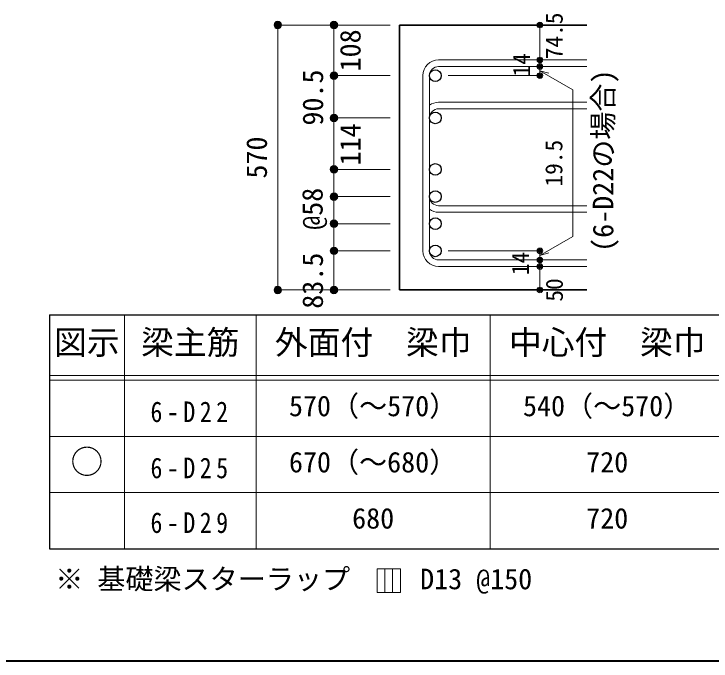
# Model space of a CAD drawing. Units: millimetres at full size, sheet at 1:20; some dimension numbers follow another scale. Extents: x -3982 to 3969, y -2797 to 2801.
# Drawn here: x 889 to 2379, y -2797 to -1414 of the extents above; entities that cross this region are included whole.
import ezdxf
from ezdxf.enums import TextEntityAlignment as Align

# ---------------------------------------------------------------- set-up
doc = ezdxf.new("R2010")
doc.units = ezdxf.units.MM
doc.header["$LTSCALE"] = 20
doc.header["$PDMODE"] = 32
doc.header["$PDSIZE"] = 12
for name, color, linetype, lineweight in [('6-1_躯体線', 2, 'Continuous', 35), ('6-5_梁主筋', 7, 'Continuous', 18), ('6-6_S.T.P.', 7, 'Continuous', 18), ('6-7_文字', 7, 'Continuous', 18), ('6-D_寸法', 4, 'Continuous', 9), ('6-E_枠', 7, 'Continuous', 18), ('F-0_枠', 6, 'Continuous', 40)]:
    doc.layers.add(name, color=color, linetype=linetype, lineweight=lineweight)
doc.styles.add('ＭＳ ゴシック', font='')
doc.styles.get('ＭＳ ゴシック').set_extended_font_data('MS Gothic')

msp = doc.modelspace()

# ---------------------------------------------------------------- linework, layer by layer
at = {"layer": '6-1_躯体線'}
for p, q in [((1712.96, -1437.91), (2112.96, -1437.91)), ((1712.96, -1437.91), (1712.96, -2003.91)), ((1712.96, -2003.91), (2112.96, -2003.91))]:
    msp.add_line(p, q, dxfattribs=at)
at = {"layer": '6-5_梁主筋', "color": 3, "lineweight": 25}
for centre in [(1789.46, -1546.02), (1789.46, -1636.41), (1789.46, -1746.41), (1789.46, -1804.41), (1789.46, -1862.41), (1789.46, -1920.41)]:
    msp.add_circle(centre, 12.5, dxfattribs=at)
at = {"layer": '6-6_S.T.P.'}
for p, q in [((1796.46, -1512.52), (2112.96, -1512.52)), ((1796.46, -1526.52), (2112.96, -1526.52)), ((1762.96, -1546.02), (1762.96, -1920.41)), ((1776.96, -1546.02), (1776.96, -1920.41)), ((1796.46, -1602.91), (2112.96, -1602.91)), ((1796.46, -1616.91), (2112.96, -1616.91)), ((1796.46, -1823.91), (2112.96, -1823.91)), ((1796.46, -1837.91), (2112.96, -1837.91)), ((1796.46, -1939.91), (2112.96, -1939.91)), ((1796.46, -1953.91), (2112.96, -1953.91))]:
    msp.add_line(p, q, dxfattribs=at)
for centre, radius, start, end in [((1796.46, -1546.02), 33.5, 90, 180), ((1796.46, -1546.02), 19.5, 90, 180), ((1796.46, -1636.41), 33.5, 90, 125.59765), ((1796.46, -1636.41), 19.5, 90, 180), ((1796.46, -1804.41), 19.5, 180, 270), ((1796.46, -1804.41), 33.5, 234.40235, 270), ((1796.46, -1920.41), 33.5, 180, 270), ((1796.46, -1920.41), 19.5, 180, 270)]:
    msp.add_arc(centre, radius, start, end, dxfattribs=at)
at = {"layer": '6-7_文字'}
for p, q in [((1681.57, -2600.02), (1681.57, -2650.02)), ((1698.24, -2600.02), (1698.24, -2650.02))]:
    msp.add_line(p, q, dxfattribs=at)
msp.add_lwpolyline([(1664.91, -2650.02), (1714.91, -2650.02), (1714.91, -2600.02), (1664.91, -2600.02)], close=True, dxfattribs=at)
at = {"layer": '6-D_寸法'}
for p, q in [((1452.96, -1437.91), (1452.96, -2003.91)), ((1572.96, -1437.91), (1572.96, -1546.02)), ((2012.96, -1511.94), (2012.96, -1437.91)), ((2012.96, -1526.52), (2012.96, -1512.52)), ((1572.96, -1546.02), (1692.96, -1546.02)), ((1572.96, -1546.02), (1572.96, -1636.41)), ((2012.96, -1546.02), (1816.87, -1546.02)), ((2012.96, -1535.69), (2083.02, -1576.14)), ((2012.96, -1535.69), (2032.28, -1540.87)), ((2083.02, -1576.14), (2083.02, -1889.71)), ((1572.96, -1636.41), (1692.96, -1636.41)), ((1572.96, -1636.41), (1572.96, -1746.41)), ((1572.96, -1746.41), (1692.96, -1746.41)), ((1572.96, -1746.41), (1572.96, -1804.41)), ((1572.96, -1804.41), (1692.96, -1804.41)), ((1572.96, -1804.41), (1572.96, -1862.41)), ((1572.96, -1862.41), (1692.96, -1862.41)), ((1572.96, -1862.41), (1572.96, -1920.41)), ((2012.96, -1930.16), (2083.02, -1889.71)), ((1572.96, -1920.41), (1692.96, -1920.41)), ((1572.96, -2003.91), (1572.96, -1920.41)), ((2012.96, -1920.41), (1816.87, -1920.41)), ((2012.96, -1939.91), (2012.96, -1920.41)), ((2012.96, -1930.16), (2032.28, -1924.98)), ((2012.96, -1953.91), (2012.96, -1939.91)), ((2012.96, -2003.91), (2012.96, -1953.91)), ((1452.96, -2003.91), (1562.82, -2003.91)), ((1452.96, -2003.91), (1572.96, -2003.91)), ((1572.96, -2003.91), (1692.96, -2003.91))]:
    msp.add_line(p, q, dxfattribs=at)
for points in [[(1452.96, -1437.91), (1572.96, -1437.91), (1692.96, -1437.91)], [(2012.96, -1525.94), (2012.96, -1546.02), (2012.96, -1525.94)]]:
    msp.add_lwpolyline(points, dxfattribs=at)
for centre, radius in [((1452.96, -1437.91), 8), ((1452.96, -1437.91), 7.2), ((1452.96, -1437.91), 6.4), ((1452.96, -1437.91), 5.6), ((1452.96, -1437.91), 4.8), ((1452.96, -1437.91), 4), ((1452.96, -1437.91), 3.2), ((1452.96, -1437.91), 2.4), ((1452.96, -1437.91), 1.6), ((1452.96, -1437.91), 0.8), ((1572.96, -1437.91), 8), ((1572.96, -1437.91), 7.2), ((1572.96, -1437.91), 6.4), ((1572.96, -1437.91), 5.6), ((1572.96, -1437.91), 4.8), ((1572.96, -1437.91), 4), ((1572.96, -1437.91), 3.2), ((1572.96, -1437.91), 2.4), ((1572.96, -1437.91), 1.6), ((1572.96, -1437.91), 0.8), ((2012.96, -1437.91), 4), ((2012.96, -1437.91), 3.6), ((2012.96, -1437.91), 3.2), ((2012.96, -1437.91), 2.8), ((2012.96, -1437.91), 2.4), ((2012.96, -1437.91), 2), ((2012.96, -1437.91), 1.6), ((2012.96, -1437.91), 1.2), ((2012.96, -1437.91), 0.8), ((2012.96, -1437.91), 0.4), ((2012.96, -1512.52), 4), ((2012.96, -1512.52), 3.6), ((2012.96, -1512.52), 3.2), ((2012.96, -1512.52), 2.8), ((2012.96, -1512.52), 2.4), ((2012.96, -1512.52), 2), ((2012.96, -1512.52), 1.6), ((2012.96, -1512.52), 1.2), ((2012.96, -1512.52), 0.8), ((2012.96, -1512.52), 0.4), ((2012.96, -1526.52), 4), ((2012.96, -1526.52), 3.6), ((2012.96, -1526.52), 3.2), ((2012.96, -1526.52), 2.8), ((2012.96, -1526.52), 2.4), ((2012.96, -1526.52), 2), ((2012.96, -1526.52), 1.6), ((2012.96, -1526.52), 1.2), ((2012.96, -1526.52), 0.8), ((2012.96, -1526.52), 0.4), ((1572.96, -1546.02), 8), ((1572.96, -1546.02), 7.2), ((1572.96, -1546.02), 6.4), ((1572.96, -1546.02), 5.6), ((1572.96, -1546.02), 4.8), ((1572.96, -1546.02), 4), ((1572.96, -1546.02), 3.2), ((1572.96, -1546.02), 2.4), ((1572.96, -1546.02), 1.6), ((1572.96, -1546.02), 0.8), ((2012.96, -1546.02), 4), ((2012.96, -1546.02), 3.6), ((2012.96, -1546.02), 3.2), ((2012.96, -1546.02), 2.8), ((2012.96, -1546.02), 2.4), ((2012.96, -1546.02), 2), ((2012.96, -1546.02), 1.6), ((2012.96, -1546.02), 1.2), ((2012.96, -1546.02), 0.8), ((2012.96, -1546.02), 0.4), ((1572.96, -1636.41), 8), ((1572.96, -1636.41), 7.2), ((1572.96, -1636.41), 6.4), ((1572.96, -1636.41), 5.6), ((1572.96, -1636.41), 4.8), ((1572.96, -1636.41), 4), ((1572.96, -1636.41), 3.2), ((1572.96, -1636.41), 2.4), ((1572.96, -1636.41), 1.6), ((1572.96, -1636.41), 0.8), ((1572.96, -1746.41), 8), ((1572.96, -1746.41), 7.2), ((1572.96, -1746.41), 6.4), ((1572.96, -1746.41), 5.6), ((1572.96, -1746.41), 4.8), ((1572.96, -1746.41), 4), ((1572.96, -1746.41), 3.2), ((1572.96, -1746.41), 2.4), ((1572.96, -1746.41), 1.6), ((1572.96, -1746.41), 0.8), ((1572.96, -1804.41), 8), ((1572.96, -1804.41), 7.2), ((1572.96, -1804.41), 6.4), ((1572.96, -1804.41), 5.6), ((1572.96, -1804.41), 4.8), ((1572.96, -1804.41), 4), ((1572.96, -1804.41), 3.2), ((1572.96, -1804.41), 2.4), ((1572.96, -1804.41), 1.6), ((1572.96, -1804.41), 0.8), ((1572.96, -1862.41), 8), ((1572.96, -1862.41), 7.2), ((1572.96, -1862.41), 6.4), ((1572.96, -1862.41), 5.6), ((1572.96, -1862.41), 4.8), ((1572.96, -1862.41), 4), ((1572.96, -1862.41), 3.2), ((1572.96, -1862.41), 2.4), ((1572.96, -1862.41), 1.6), ((1572.96, -1862.41), 0.8), ((1572.96, -1920.41), 8), ((1572.96, -1920.41), 7.2), ((1572.96, -1920.41), 6.4), ((1572.96, -1920.41), 5.6), ((1572.96, -1920.41), 4.8), ((1572.96, -1920.41), 4), ((1572.96, -1920.41), 3.2), ((1572.96, -1920.41), 2.4), ((1572.96, -1920.41), 1.6), ((1572.96, -1920.41), 0.8), ((2012.96, -1920.41), 4), ((2012.96, -1920.41), 3.6), ((2012.96, -1920.41), 3.2), ((2012.96, -1920.41), 2.8), ((2012.96, -1920.41), 2.4), ((2012.96, -1920.41), 2), ((2012.96, -1920.41), 1.6), ((2012.96, -1920.41), 1.2), ((2012.96, -1920.41), 0.8), ((2012.96, -1920.41), 0.4), ((2012.96, -1939.91), 4), ((2012.96, -1953.91), 4), ((2012.96, -1939.91), 3.6), ((2012.96, -1953.91), 3.6), ((2012.96, -1939.91), 3.2), ((2012.96, -1953.91), 3.2), ((2012.96, -1939.91), 2.8), ((2012.96, -1939.91), 2.4), ((2012.96, -1939.91), 2), ((2012.96, -1939.91), 1.6), ((2012.96, -1939.91), 1.2), ((2012.96, -1939.91), 0.8), ((2012.96, -1939.91), 0.4), ((2012.96, -1953.91), 2.8), ((2012.96, -1953.91), 2.4), ((2012.96, -1953.91), 2), ((2012.96, -1953.91), 1.6), ((2012.96, -1953.91), 1.2), ((2012.96, -1953.91), 0.8), ((2012.96, -1953.91), 0.4), ((1452.96, -2003.91), 8), ((1452.96, -2003.91), 7.2), ((1452.96, -2003.91), 6.4), ((1452.96, -2003.91), 5.6), ((1452.96, -2003.91), 4.8), ((1452.96, -2003.91), 4), ((1452.96, -2003.91), 3.2), ((1452.96, -2003.91), 2.4), ((1452.96, -2003.91), 1.6), ((1452.96, -2003.91), 0.8), ((1572.96, -2003.91), 8), ((1572.96, -2003.91), 7.2), ((1572.96, -2003.91), 6.4), ((1572.96, -2003.91), 5.6), ((1572.96, -2003.91), 4.8), ((1572.96, -2003.91), 4), ((1572.96, -2003.91), 3.2), ((1572.96, -2003.91), 2.4), ((1572.96, -2003.91), 1.6), ((1572.96, -2003.91), 0.8), ((2012.96, -2003.91), 4), ((2012.96, -2003.91), 3.6), ((2012.96, -2003.91), 3.2), ((2012.96, -2003.91), 2.8), ((2012.96, -2003.91), 2.4), ((2012.96, -2003.91), 2), ((2012.96, -2003.91), 1.6), ((2012.96, -2003.91), 1.2), ((2012.96, -2003.91), 0.8), ((2012.96, -2003.91), 0.4)]:
    msp.add_circle(centre, radius, dxfattribs=at)
at = {"layer": '6-D_寸法', "color": 7}
for p in [(1452.96, -1437.91), (1572.96, -1437.91), (2012.96, -1437.91), (2012.96, -1512.52), (2012.96, -1526.52), (1572.96, -1546.02), (2012.96, -1546.02), (1572.96, -1636.41), (1572.96, -1746.41), (1572.96, -1804.41), (1572.96, -1862.41), (1572.96, -1920.41), (2012.96, -1920.41), (2012.96, -1939.91), (2012.96, -1953.91), (1452.96, -2003.91), (1572.96, -2003.91), (2012.96, -2003.91)]:
    msp.add_point(p, dxfattribs=at)
at = {"layer": '6-E_枠', "color": 3, "lineweight": 25}
for p, q in [((965.14, -2056.95), (965.14, -2556.95)), ((965.14, -2056.95), (2406.83, -2056.95)), ((965.14, -2556.95), (2406.83, -2556.95))]:
    msp.add_line(p, q, dxfattribs=at)
at = {"layer": '6-E_枠'}
for p, q in [((1125.14, -2056.95), (1125.14, -2556.95)), ((1406.83, -2056.95), (1406.83, -2556.95)), ((1906.83, -2056.95), (1906.83, -2556.95)), ((965.14, -2186.95), (2406.83, -2186.95)), ((965.14, -2196.95), (2406.83, -2196.95)), ((965.14, -2316.95), (2406.83, -2316.95)), ((965.14, -2436.95), (2406.83, -2436.95))]:
    msp.add_line(p, q, dxfattribs=at)
at = {"layer": 'F-0_枠'}
msp.add_line((3969.4, -2796.83), (-3981.92, -2796.83), dxfattribs=at)

# ---------------------------------------------------------------- texts
at = {"layer": '6-7_文字', "style": 'ＭＳ ゴシック'}
msp.add_text('(6-D22の場合)', height=43.99, rotation=90, dxfattribs=at).set_placement((2182.96, -1922.51), align=Align.BOTTOM_LEFT)
at = {"layer": '6-7_文字', "color": 2, "style": 'ＭＳ ゴシック'}
for s, p in [('梁主筋', (1160.98, -2156.95)), ('外面付\u3000梁巾', (1446.83, -2156.95)), ('中心付\u3000梁巾', (1946.83, -2156.95)), ('図示', (975.14, -2156.95)), ('○', (1010.14, -2411.95))]:
    msp.add_text(s, height=51.32, dxfattribs=at).set_placement(p, align=Align.BOTTOM_LEFT)
at = {"layer": '6-7_文字', "style": 'ＭＳ ゴシック'}
for s, p in [('570（～570）', (1476.83, -2286.95)), ('540（～570）', (1976.83, -2286.95)), ('670（～680）', (1476.83, -2406.95)), ('720', (2111.83, -2406.95)), ('680', (1611.83, -2526.95)), ('720', (2111.83, -2526.95)), ('※ 基礎梁スターラップ     D13 @150', (977.51, -2656.67))]:
    msp.add_text(s, height=43.99, dxfattribs=at).set_placement(p, align=Align.BOTTOM_LEFT)
at = {"layer": '6-7_文字', "char_height": 43.99, "attachment_point": 7, "style": 'ＭＳ ゴシック'}
for s, insert in [('\\T1.38;\\W0.85;6-D22', (1180.98, -2286.95)), ('\\T1.38;\\W0.85;6-D25', (1180.98, -2406.95)), ('\\T1.38;\\W0.85;6-D29', (1180.98, -2523.82))]:
    msp.add_mtext(s, dxfattribs=dict(at, insert=insert))
at = {"layer": '6-D_寸法', "style": 'ＭＳ ゴシック'}
for s, height, p in [('74.5', 36.66, (2072.65, -1510.98)), ('108', 43.99, (1642.96, -1536.96)), ('14', 36.66, (2002.96, -1547.91)), ('90.5', 43.99, (1562.96, -1652.71)), ('114', 43.99, (1642.96, -1737.91)), ('570', 43.99, (1442.96, -1765.91)), ('19.5', 36.66, (2071.94, -1782.92)), ('@58', 43.99, (1562.02, -1875.34)), ('83.5', 43.99, (1562.62, -2044.02)), ('14', 36.66, (2000.37, -1972.4)), ('50', 36.66, (2072.96, -2028.91))]:
    msp.add_text(s, height=height, rotation=90, dxfattribs=at).set_placement(p, align=Align.BOTTOM_LEFT)

doc.saveas('drawing.dxf')
